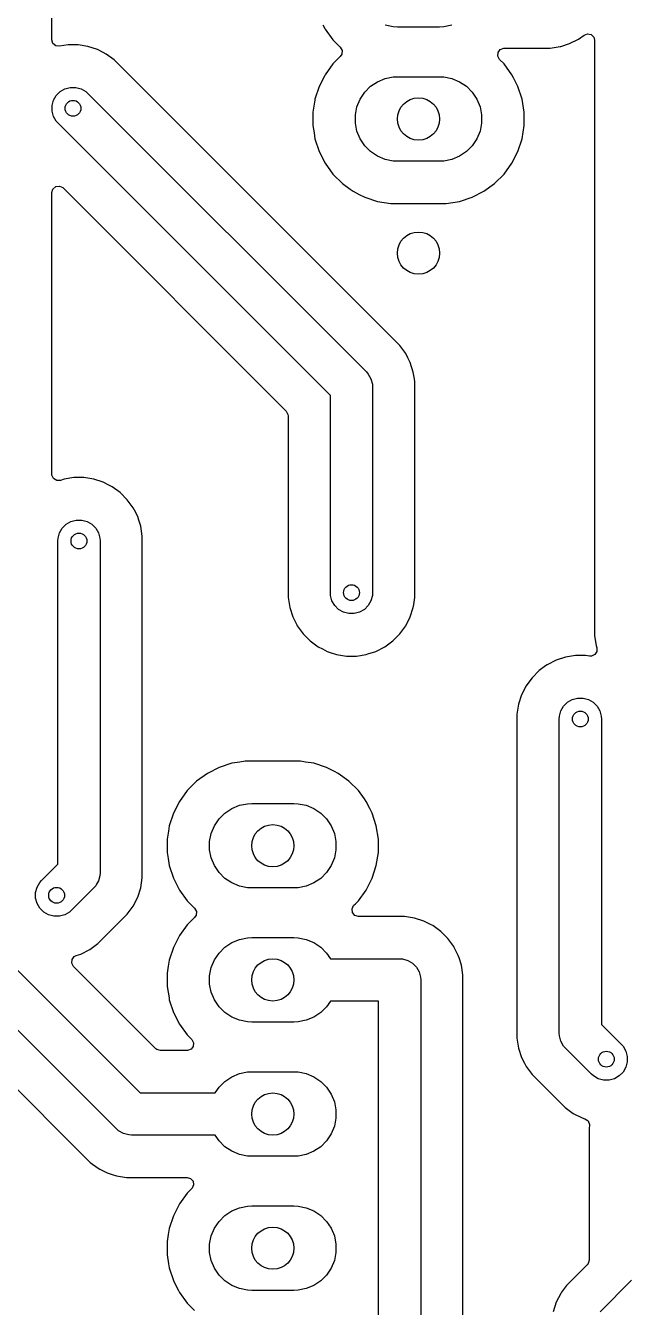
# Model space of a CAD drawing. Extents: x 44.5 to 133, y -119 to -55.5.
# Drawn here: x 105.44 to 116.87, y -97.66 to -73.39 of the extents above; entities that cross this region are included whole.
import ezdxf

# ---------------------------------------------------------------- set-up
doc = ezdxf.new("R2010")
doc.units = 0
doc.layers.add('BLACK', color=7, linetype='CONTINUOUS')

msp = doc.modelspace()

# ---------------------------------------------------------------- linework, layer by layer
at = {"layer": 'BLACK', "linetype": 'CONTINUOUS'}
for p, q in [((105.9344, -73.660693), (105.9344, -71.4045)), ((111.06859, -73.375355), (111.106553, -73.449863)), ((111.106553, -73.449863), (111.111132, -73.458848)), ((111.111132, -73.458848), (111.259201, -73.662649)), ((112.401586, -73.416148), (112.247772, -73.385552)), ((112.48, -73.42), (112.401586, -73.416148)), ((113.28, -73.42), (112.48, -73.42)), ((113.358414, -73.416148), (113.28, -73.42)), ((113.512228, -73.385552), (113.358414, -73.416148)), ((105.934413, -73.662463), (105.9344, -73.660693)), ((105.955052, -73.729215), (105.934413, -73.662463)), ((106.008504, -73.774211), (105.955052, -73.729215)), ((106.241112, -73.7573), (106.077797, -73.783166)), ((106.241119, -73.7573), (106.241112, -73.7573)), ((106.430081, -73.7573), (106.241119, -73.7573)), ((106.430086, -73.7573), (106.430081, -73.7573)), ((106.616718, -73.786859), (106.430086, -73.7573)), ((111.259201, -73.662649), (111.259205, -73.662654)), ((111.259205, -73.662654), (111.39887, -73.802319)), ((115.575378, -73.786859), (115.742532, -73.732547)), ((115.742532, -73.732547), (115.910899, -73.64676)), ((115.910899, -73.64676), (116.016115, -73.570315)), ((116.016115, -73.570315), (116.08192, -73.546835)), ((116.08192, -73.546835), (116.149974, -73.56266)), ((116.149974, -73.56266), (116.198669, -73.612765)), ((116.198669, -73.612765), (116.213, -73.670633)), ((116.213, -73.670633), (116.213, -84.943986)), ((106.077797, -73.783166), (106.008504, -73.774211)), ((106.796436, -73.845254), (106.616718, -73.786859)), ((106.906168, -73.901166), (106.796436, -73.845254)), ((106.964799, -73.93104), (106.906168, -73.901166)), ((107.117674, -74.04211), (106.964799, -73.93104)), ((111.39887, -73.977681), (111.259205, -74.117345)), ((111.39887, -73.802319), (111.432355, -73.863642)), ((111.427371, -73.933334), (111.39887, -73.977681)), ((111.432355, -73.863642), (111.427371, -73.933334)), ((114.382145, -73.970858), (114.387129, -73.901166)), ((114.41563, -74.032181), (114.382145, -73.970858)), ((114.387129, -73.901166), (114.429001, -73.845233)), ((114.429001, -73.845233), (114.494465, -73.820816)), ((114.494465, -73.820816), (114.503311, -73.8205)), ((114.503311, -73.8205), (115.376186, -73.8205)), ((115.376186, -73.8205), (115.562818, -73.79094)), ((115.562818, -73.79094), (115.575378, -73.786859)), ((112.52599, -79.450426), (107.117674, -74.04211)), ((111.259201, -74.11735), (111.111133, -74.32115)), ((111.259205, -74.117345), (111.259201, -74.11735)), ((114.500794, -74.117345), (114.41563, -74.032181)), ((114.500798, -74.11735), (114.500794, -74.117345)), ((114.648867, -74.32115), (114.500798, -74.11735)), ((111.096657, -74.34956), (110.99676, -74.545616)), ((111.11113, -74.321155), (111.096657, -74.34956)), ((111.111131, -74.321152), (111.11113, -74.321155)), ((111.111133, -74.32115), (111.111131, -74.321152)), ((111.972485, -74.541592), (112.102883, -74.454463)), ((112.102883, -74.454463), (112.247772, -74.394448)), ((112.247772, -74.394448), (112.401586, -74.363852)), ((112.401586, -74.363852), (112.48, -74.36)), ((112.48, -74.36), (113.28, -74.36)), ((113.28, -74.36), (113.358414, -74.363852)), ((113.358414, -74.363852), (113.512228, -74.394448)), ((113.512228, -74.394448), (113.657117, -74.454463)), ((113.657117, -74.454463), (113.787515, -74.541592)), ((114.648868, -74.321152), (114.648867, -74.32115)), ((114.64887, -74.321155), (114.648868, -74.321152)), ((114.680627, -74.383482), (114.64887, -74.321155)), ((114.763239, -74.545616), (114.680627, -74.383482)), ((105.966048, -74.804726), (106.018259, -74.714295)), ((106.018259, -74.714295), (106.092095, -74.640459)), ((106.092095, -74.640459), (106.182526, -74.588248)), ((106.182526, -74.588248), (106.28339, -74.561222)), ((106.28339, -74.561222), (106.38781, -74.561222)), ((106.38781, -74.561222), (106.488674, -74.588248)), ((106.488674, -74.588248), (106.579105, -74.640459)), ((106.579105, -74.640459), (106.618443, -74.674957)), ((106.618443, -74.674957), (111.893143, -79.949657)), ((110.99676, -74.545616), (110.91891, -74.785214)), ((111.774463, -74.782883), (111.861592, -74.652485)), ((111.861592, -74.652485), (111.972485, -74.541592)), ((113.787515, -74.541592), (113.898408, -74.652485)), ((113.898408, -74.652485), (113.985537, -74.782883)), ((114.763239, -74.545618), (114.763239, -74.545616)), ((114.763241, -74.545621), (114.763239, -74.545618)), ((114.84109, -74.785215), (114.763241, -74.545621)), ((105.939022, -74.90559), (105.966048, -74.804726)), ((105.939022, -75.01001), (105.939022, -74.90559)), ((110.916442, -74.800798), (110.8795, -75.034038)), ((110.91891, -74.785214), (110.916442, -74.800798)), ((111.683852, -75.081586), (111.714448, -74.927772)), ((111.714448, -74.927772), (111.774463, -74.782883)), ((113.985537, -74.782883), (114.045552, -74.927772)), ((114.045552, -74.927772), (114.076148, -75.081586)), ((114.8805, -75.034038), (114.84109, -74.785215)), ((105.966048, -75.110874), (105.939022, -75.01001)), ((106.018259, -75.201305), (105.966048, -75.110874)), ((106.052757, -75.240643), (106.018259, -75.201305)), ((110.8795, -75.034038), (110.8795, -75.285962)), ((111.683852, -75.238414), (111.683852, -75.081586)), ((114.076148, -75.081586), (114.076148, -75.238414)), ((114.8805, -75.285962), (114.8805, -75.034038)), ((111.2103, -80.398186), (106.052757, -75.240643)), ((110.8795, -75.285962), (110.900856, -75.420798)), ((110.900856, -75.420798), (110.91891, -75.534785)), ((111.714448, -75.392228), (111.683852, -75.238414)), ((111.774463, -75.537117), (111.714448, -75.392228)), ((114.045552, -75.392228), (113.985537, -75.537117)), ((114.076148, -75.238414), (114.045552, -75.392228)), ((114.84109, -75.534785), (114.8805, -75.285962)), ((110.91891, -75.534785), (110.99676, -75.774383)), ((111.861592, -75.667515), (111.774463, -75.537117)), ((111.972485, -75.778408), (111.861592, -75.667515)), ((113.898408, -75.667515), (113.787515, -75.778408)), ((113.985537, -75.537117), (113.898408, -75.667515)), ((114.763241, -75.774379), (114.84109, -75.534785)), ((110.99676, -75.774383), (111.111132, -75.998848)), ((112.102883, -75.865537), (111.972485, -75.778408)), ((112.247772, -75.925552), (112.102883, -75.865537)), ((112.401586, -75.956148), (112.247772, -75.925552)), ((112.48, -75.96), (112.401586, -75.956148)), ((113.358414, -75.956148), (113.28, -75.96)), ((113.512228, -75.925552), (113.358414, -75.956148)), ((113.657117, -75.865537), (113.512228, -75.925552)), ((113.787515, -75.778408), (113.657117, -75.865537)), ((114.64887, -75.998845), (114.763241, -75.774379)), ((111.111132, -75.998848), (111.259201, -76.202649)), ((113.28, -75.96), (112.48, -75.96)), ((114.500793, -76.202656), (114.64887, -75.998845)), ((105.954085, -76.486687), (106.006889, -76.440932)), ((106.006889, -76.440932), (106.076047, -76.430988)), ((106.076047, -76.430988), (106.139603, -76.460013)), ((111.259201, -76.202649), (111.259205, -76.202654)), ((111.259205, -76.202654), (111.437345, -76.380794)), ((111.437345, -76.380794), (111.43735, -76.380798)), ((111.43735, -76.380798), (111.583095, -76.486687)), ((114.118845, -76.52887), (114.322656, -76.380793)), ((114.322656, -76.380793), (114.500793, -76.202656)), ((105.9344, -76.553726), (105.954085, -76.486687)), ((105.9344, -81.884161), (105.9344, -76.553726)), ((106.139603, -76.460013), (106.146081, -76.466045)), ((106.146081, -76.466045), (110.373481, -80.693445)), ((111.583095, -76.486687), (111.641155, -76.52887)), ((111.641155, -76.52887), (111.755589, -76.587177)), ((111.755589, -76.587177), (111.865616, -76.643239)), ((111.865616, -76.643239), (111.865618, -76.643239)), ((111.865618, -76.643239), (111.865621, -76.643241)), ((111.865621, -76.643241), (112.105215, -76.72109)), ((113.654785, -76.72109), (113.894379, -76.643241)), ((113.894379, -76.643241), (114.118845, -76.52887)), ((112.105215, -76.72109), (112.354038, -76.7605)), ((112.354038, -76.7605), (112.354039, -76.7605)), ((112.354039, -76.7605), (113.405961, -76.7605)), ((113.405961, -76.7605), (113.405962, -76.7605)), ((113.405962, -76.7605), (113.654785, -76.72109)), ((112.63706, -79.603301), (112.52599, -79.450426)), ((112.67759, -79.682847), (112.63706, -79.603301)), ((112.722845, -79.771663), (112.67759, -79.682847)), ((112.722845, -79.771665), (112.722845, -79.771663)), ((112.722847, -79.771668), (112.722845, -79.771665)), ((112.78124, -79.951382), (112.722847, -79.771668)), ((111.893143, -79.949657), (111.927641, -79.988995)), ((111.927641, -79.988995), (111.979852, -80.079427)), ((111.979852, -80.079427), (112.006878, -80.18029)), ((112.78124, -79.951385), (112.78124, -79.951382)), ((112.802076, -80.082938), (112.78124, -79.951385)), ((112.006878, -80.18029), (112.0103, -80.2325)), ((112.0103, -80.2325), (112.0103, -84.1275)), ((112.802076, -80.082939), (112.802076, -80.082938)), ((112.8108, -80.138019), (112.802076, -80.082939)), ((112.8108, -84.221986), (112.8108, -80.138019)), ((111.2103, -84.1275), (111.2103, -80.398186)), ((110.373481, -80.693445), (110.406966, -80.754768)), ((110.406966, -80.754768), (110.4098, -80.781126)), ((110.4098, -80.781126), (110.4098, -84.221986)), ((105.936216, -81.905306), (105.9344, -81.884161)), ((105.967044, -81.968007), (105.936216, -81.905306)), ((106.026877, -82.004087), (105.967044, -81.968007)), ((106.096718, -82.002092), (106.026877, -82.004087)), ((106.166677, -81.97936), (106.096718, -82.002092)), ((106.16668, -81.97936), (106.166677, -81.97936)), ((106.353314, -81.9498), (106.16668, -81.97936)), ((106.353319, -81.9498), (106.353314, -81.9498)), ((106.542281, -81.9498), (106.353319, -81.9498)), ((106.542286, -81.9498), (106.542281, -81.9498)), ((106.728918, -81.979359), (106.542286, -81.9498)), ((106.908636, -82.037754), (106.728918, -81.979359)), ((107.013332, -82.0911), (106.908636, -82.037754)), ((107.076999, -82.12354), (107.013332, -82.0911)), ((107.229873, -82.23461), (107.076999, -82.12354)), ((107.36349, -82.368227), (107.229873, -82.23461)), ((107.47456, -82.521101), (107.36349, -82.368227)), ((107.497879, -82.566867), (107.47456, -82.521101)), ((107.560345, -82.689463), (107.497879, -82.566867)), ((107.560345, -82.689465), (107.560345, -82.689463)), ((107.560347, -82.689468), (107.560345, -82.689465)), ((107.582297, -82.757024), (107.560347, -82.689468)), ((106.078248, -82.997227), (106.130459, -82.906795)), ((106.130459, -82.906795), (106.204295, -82.832959)), ((106.204295, -82.832959), (106.294727, -82.780748)), ((106.294727, -82.780748), (106.39559, -82.753722)), ((106.39559, -82.753722), (106.50001, -82.753722)), ((106.50001, -82.753722), (106.600873, -82.780748)), ((106.600873, -82.780748), (106.691305, -82.832959)), ((106.691305, -82.832959), (106.765141, -82.906795)), ((106.765141, -82.906795), (106.817352, -82.997227)), ((107.61874, -82.869181), (107.582297, -82.757024)), ((107.6483, -83.055813), (107.61874, -82.869181)), ((106.0478, -83.1503), (106.051222, -83.09809)), ((106.0478, -89.268914), (106.0478, -83.1503)), ((106.051222, -83.09809), (106.078248, -82.997227)), ((106.817352, -82.997227), (106.844378, -83.09809)), ((106.844378, -83.09809), (106.8478, -83.1503)), ((106.8478, -83.1503), (106.8478, -89.4346)), ((107.6483, -89.529087), (107.6483, -83.055813)), ((111.213722, -84.17971), (111.2103, -84.1275)), ((111.240748, -84.280573), (111.213722, -84.17971)), ((112.006878, -84.17971), (111.979852, -84.280573)), ((112.0103, -84.1275), (112.006878, -84.17971)), ((110.4098, -84.221986), (110.439359, -84.408618)), ((110.439359, -84.408618), (110.497754, -84.588336)), ((111.292959, -84.371005), (111.240748, -84.280573)), ((111.366795, -84.444841), (111.292959, -84.371005)), ((111.457227, -84.497052), (111.366795, -84.444841)), ((111.853805, -84.444841), (111.763373, -84.497052)), ((111.927641, -84.371005), (111.853805, -84.444841)), ((111.979852, -84.280573), (111.927641, -84.371005)), ((112.722847, -84.588332), (112.78124, -84.408618)), ((112.78124, -84.408618), (112.79017, -84.352236)), ((112.79017, -84.352236), (112.8108, -84.221986)), ((110.497754, -84.588336), (110.572985, -84.735984)), ((111.55809, -84.524078), (111.457227, -84.497052)), ((111.66251, -84.524078), (111.55809, -84.524078)), ((111.763373, -84.497052), (111.66251, -84.524078)), ((112.63706, -84.756699), (112.722847, -84.588332)), ((110.572985, -84.735984), (110.58354, -84.756699)), ((110.58354, -84.756699), (110.69461, -84.909573)), ((110.69461, -84.909573), (110.828227, -85.04319)), ((112.392373, -85.04319), (112.52599, -84.909573)), ((112.52599, -84.909573), (112.63706, -84.756699)), ((110.828227, -85.04319), (110.981101, -85.15426)), ((110.981101, -85.15426), (111.060647, -85.19479)), ((112.071132, -85.240047), (112.239499, -85.15426)), ((112.239499, -85.15426), (112.392373, -85.04319)), ((116.213, -84.943986), (116.24256, -85.130619)), ((116.24256, -85.130619), (116.242561, -85.130626)), ((116.242561, -85.130626), (116.255968, -85.171888)), ((116.255968, -85.171888), (116.257963, -85.241729)), ((111.060647, -85.19479), (111.149463, -85.240045)), ((111.149463, -85.240045), (111.149465, -85.240045)), ((111.149465, -85.240045), (111.149468, -85.240047)), ((111.149468, -85.240047), (111.206796, -85.258674)), ((111.206796, -85.258674), (111.329181, -85.29844)), ((111.329181, -85.29844), (111.515814, -85.328)), ((111.515814, -85.328), (111.515819, -85.328)), ((111.515819, -85.328), (111.704786, -85.328)), ((111.704786, -85.328), (111.891418, -85.29844)), ((111.891418, -85.29844), (111.920302, -85.289055)), ((111.920302, -85.289055), (112.071132, -85.240047)), ((115.485163, -85.408254), (115.3168, -85.49404)), ((115.664881, -85.349859), (115.485163, -85.408254)), ((115.851514, -85.3203), (115.664881, -85.349859)), ((115.851519, -85.3203), (115.851514, -85.3203)), ((116.040481, -85.3203), (115.851519, -85.3203)), ((116.040486, -85.3203), (116.040481, -85.3203)), ((116.118639, -85.332678), (116.040486, -85.3203)), ((116.159181, -85.332389), (116.118639, -85.332678)), ((116.221882, -85.301562), (116.159181, -85.332389)), ((116.257963, -85.241729), (116.221882, -85.301562)), ((115.163924, -85.605112), (115.030312, -85.738724)), ((115.163925, -85.605112), (115.163924, -85.605112)), ((115.163927, -85.60511), (115.163925, -85.605112)), ((115.287759, -85.51514), (115.163927, -85.60511)), ((115.3168, -85.49404), (115.287759, -85.51514)), ((114.91924, -85.8916), (114.833454, -86.059963)), ((114.989143, -85.795388), (114.91924, -85.8916)), ((115.03031, -85.738727), (114.989143, -85.795388)), ((115.030312, -85.738725), (115.03031, -85.738727)), ((115.030312, -85.738724), (115.030312, -85.738725)), ((114.833454, -86.059963), (114.775059, -86.239681)), ((115.792927, -86.151248), (115.89379, -86.124222)), ((115.89379, -86.124222), (115.99821, -86.124222)), ((115.99821, -86.124222), (116.099073, -86.151248)), ((114.775059, -86.239681), (114.7455, -86.426313)), ((115.549422, -86.46859), (115.576448, -86.367727)), ((115.576448, -86.367727), (115.628659, -86.277295)), ((115.628659, -86.277295), (115.702495, -86.203459)), ((115.702495, -86.203459), (115.792927, -86.151248)), ((116.099073, -86.151248), (116.189505, -86.203459)), ((116.189505, -86.203459), (116.263341, -86.277295)), ((116.263341, -86.277295), (116.315552, -86.367727)), ((116.315552, -86.367727), (116.342578, -86.46859)), ((114.7455, -86.426313), (114.7455, -92.562986)), ((115.546, -86.5208), (115.549422, -86.46859)), ((115.546, -92.4685), (115.546, -86.5208)), ((116.342578, -86.46859), (116.346, -86.5208)), ((116.346, -86.5208), (116.346, -92.302814)), ((109.345214, -87.35891), (109.105616, -87.43676)), ((109.498076, -87.334699), (109.345214, -87.35891)), ((109.594038, -87.3195), (109.498076, -87.334699)), ((110.645962, -87.3195), (109.594038, -87.3195)), ((110.74193, -87.3347), (110.645962, -87.3195)), ((110.894785, -87.35891), (110.74193, -87.3347)), ((111.134383, -87.43676), (110.894785, -87.35891)), ((108.881151, -87.551132), (108.67735, -87.699201)), ((109.105616, -87.43676), (108.881151, -87.551132)), ((111.288747, -87.515413), (111.134383, -87.43676)), ((111.358845, -87.55113), (111.288747, -87.515413)), ((111.358847, -87.551131), (111.358845, -87.55113)), ((111.358848, -87.551132), (111.358847, -87.551131)), ((111.562649, -87.699201), (111.358848, -87.551132)), ((108.677345, -87.699205), (108.499205, -87.877345)), ((108.67735, -87.699201), (108.677345, -87.699205)), ((111.562654, -87.699205), (111.562649, -87.699201)), ((111.740794, -87.877345), (111.562654, -87.699205)), ((108.351132, -88.081151), (108.23676, -88.305616)), ((108.499201, -87.87735), (108.351132, -88.081151)), ((108.499205, -87.877345), (108.499201, -87.87735)), ((111.740798, -87.87735), (111.740794, -87.877345)), ((111.854888, -88.034383), (111.740798, -87.87735)), ((111.88887, -88.081155), (111.854888, -88.034383)), ((111.957542, -88.215932), (111.88887, -88.081155)), ((108.23676, -88.305616), (108.15891, -88.545214)), ((109.101592, -88.412485), (109.212485, -88.301592)), ((109.212485, -88.301592), (109.342883, -88.214463)), ((109.342883, -88.214463), (109.487772, -88.154448)), ((109.487772, -88.154448), (109.641586, -88.123852)), ((109.641586, -88.123852), (109.72, -88.12)), ((109.72, -88.12), (110.52, -88.12)), ((110.52, -88.12), (110.598414, -88.123852)), ((110.598414, -88.123852), (110.752228, -88.154448)), ((110.752228, -88.154448), (110.897117, -88.214463)), ((110.897117, -88.214463), (111.027515, -88.301592)), ((111.027515, -88.301592), (111.138408, -88.412485)), ((112.003239, -88.305616), (111.957542, -88.215932)), ((112.003239, -88.305618), (112.003239, -88.305616)), ((112.003241, -88.305621), (112.003239, -88.305618)), ((112.08109, -88.545215), (112.003241, -88.305621)), ((108.15891, -88.545214), (108.14353, -88.642319)), ((108.954448, -88.687772), (109.014463, -88.542883)), ((109.014463, -88.542883), (109.101592, -88.412485)), ((111.138408, -88.412485), (111.225537, -88.542883)), ((111.225537, -88.542883), (111.285552, -88.687772)), ((112.1205, -88.794038), (112.08109, -88.545215)), ((108.14353, -88.642319), (108.1195, -88.794038)), ((108.1195, -88.794038), (108.1195, -89.045962)), ((108.923852, -88.841586), (108.954448, -88.687772)), ((111.285552, -88.687772), (111.316148, -88.841586)), ((112.1205, -89.045962), (112.1205, -88.794038)), ((108.1195, -89.045962), (108.137744, -89.161151)), ((108.923852, -88.998414), (108.923852, -88.841586)), ((108.954448, -89.152228), (108.923852, -88.998414)), ((111.316148, -88.998414), (111.285552, -89.152228)), ((111.316148, -88.841586), (111.316148, -88.998414)), ((112.08109, -89.294785), (112.1205, -89.045962)), ((105.741257, -89.575457), (106.0478, -89.268914)), ((108.137744, -89.161151), (108.15891, -89.294785)), ((108.15891, -89.294785), (108.23676, -89.534383)), ((109.014463, -89.297117), (108.954448, -89.152228)), ((109.101592, -89.427515), (109.014463, -89.297117)), ((111.225537, -89.297117), (111.138408, -89.427515)), ((111.285552, -89.152228), (111.225537, -89.297117)), ((112.003241, -89.534379), (112.08109, -89.294785)), ((106.844378, -89.48681), (106.817352, -89.587673)), ((106.8478, -89.4346), (106.844378, -89.48681)), ((107.633074, -89.625214), (107.6483, -89.529087)), ((108.23676, -89.534383), (108.351132, -89.758848)), ((109.212485, -89.538408), (109.101592, -89.427515)), ((109.342883, -89.625537), (109.212485, -89.538408)), ((111.027515, -89.538408), (110.897117, -89.625537)), ((111.138408, -89.427515), (111.027515, -89.538408)), ((111.88887, -89.758845), (112.003241, -89.534379)), ((105.627522, -89.80609), (105.654548, -89.705226)), ((105.654548, -89.705226), (105.706759, -89.614795)), ((105.706759, -89.614795), (105.741257, -89.575457)), ((106.730643, -89.717443), (106.306943, -90.141143)), ((106.765141, -89.678105), (106.730643, -89.717443)), ((106.783228, -89.646777), (106.765141, -89.678105)), ((106.817352, -89.587673), (106.783228, -89.646777)), ((107.560347, -89.895432), (107.61874, -89.715718)), ((107.61874, -89.715718), (107.633074, -89.625214)), ((108.351132, -89.758848), (108.499201, -89.962649)), ((109.487772, -89.685552), (109.342883, -89.625537)), ((109.641586, -89.716148), (109.487772, -89.685552)), ((109.72, -89.72), (109.641586, -89.716148)), ((110.52, -89.72), (109.72, -89.72)), ((110.598414, -89.716148), (110.52, -89.72)), ((110.752228, -89.685552), (110.598414, -89.716148)), ((110.897117, -89.625537), (110.752228, -89.685552)), ((111.740793, -89.962656), (111.88887, -89.758845)), ((105.627522, -89.91051), (105.627522, -89.80609)), ((105.654548, -90.011374), (105.627522, -89.91051)), ((105.706759, -90.101805), (105.654548, -90.011374)), ((107.47456, -90.063799), (107.560347, -89.895432)), ((108.499201, -89.962649), (108.499205, -89.962654)), ((108.499205, -89.962654), (108.63887, -90.102319)), ((111.65563, -90.047819), (111.686504, -90.016945)), ((111.686504, -90.016945), (111.740793, -89.962656)), ((105.780595, -90.175641), (105.706759, -90.101805)), ((105.871026, -90.227852), (105.780595, -90.175641)), ((105.97189, -90.254878), (105.871026, -90.227852)), ((106.07631, -90.254878), (105.97189, -90.254878)), ((106.177174, -90.227852), (106.07631, -90.254878)), ((106.267605, -90.175641), (106.177174, -90.227852)), ((106.306943, -90.141143), (106.267605, -90.175641)), ((106.806174, -90.77399), (107.36349, -90.216674)), ((107.36349, -90.216674), (107.47456, -90.063799)), ((108.63887, -90.102319), (108.672355, -90.163642)), ((108.667371, -90.233334), (108.63887, -90.277681)), ((108.672355, -90.163642), (108.667371, -90.233334)), ((111.620573, -90.117853), (111.649598, -90.054297)), ((111.630517, -90.187011), (111.620573, -90.117853)), ((111.676272, -90.239815), (111.630517, -90.187011)), ((111.649598, -90.054297), (111.65563, -90.047819)), ((111.743311, -90.2595), (111.676272, -90.239815)), ((112.616181, -90.2595), (111.743311, -90.2595)), ((112.616186, -90.2595), (112.616181, -90.2595)), ((112.802818, -90.289059), (112.616186, -90.2595)), ((108.499201, -90.41735), (108.351132, -90.621151)), ((108.499205, -90.417345), (108.499201, -90.41735)), ((108.63887, -90.277681), (108.499205, -90.417345)), ((112.982536, -90.347454), (112.802818, -90.289059)), ((113.119713, -90.41735), (112.982536, -90.347454)), ((113.150899, -90.43324), (113.119713, -90.41735)), ((113.303773, -90.54431), (113.150899, -90.43324)), ((108.351132, -90.621151), (108.23676, -90.845616)), ((109.212485, -90.841592), (109.342883, -90.754463)), ((109.342883, -90.754463), (109.487772, -90.694448)), ((109.487772, -90.694448), (109.641586, -90.663852)), ((109.641586, -90.663852), (109.72, -90.66)), ((109.72, -90.66), (110.52, -90.66)), ((110.52, -90.66), (110.598414, -90.663852)), ((110.598414, -90.663852), (110.752228, -90.694448)), ((110.752228, -90.694448), (110.897117, -90.754463)), ((110.897117, -90.754463), (111.027515, -90.841592)), ((113.43739, -90.677927), (113.303773, -90.54431)), ((113.54846, -90.830801), (113.43739, -90.677927)), ((106.358635, -91.018852), (106.394624, -91.000189)), ((106.394624, -91.000189), (106.484932, -90.970847)), ((106.484932, -90.970847), (106.653299, -90.88506)), ((106.653299, -90.88506), (106.806174, -90.77399)), ((108.23676, -90.845616), (108.15891, -91.085214)), ((109.014463, -91.082883), (109.101592, -90.952485)), ((109.101592, -90.952485), (109.212485, -90.841592)), ((111.027515, -90.841592), (111.138408, -90.952485)), ((111.138408, -90.952485), (111.210247, -91.06)), ((113.556011, -90.845621), (113.54846, -90.830801)), ((113.634245, -90.999163), (113.556011, -90.845621)), ((113.634245, -90.999165), (113.634245, -90.999163)), ((113.634247, -90.999168), (113.634245, -90.999165)), ((113.648377, -91.042656), (113.634247, -90.999168)), ((105.184543, -91.177157), (107.607385, -93.6)), ((106.311779, -91.144477), (106.316763, -91.074785)), ((106.345264, -91.2058), (106.311779, -91.144477)), ((106.316763, -91.074785), (106.358635, -91.018852)), ((107.902645, -92.763181), (106.345264, -91.2058)), ((108.1406, -91.200816), (108.1195, -91.334038)), ((108.15891, -91.085214), (108.1406, -91.200816)), ((108.923852, -91.381586), (108.954448, -91.227772)), ((108.954448, -91.227772), (109.014463, -91.082883)), ((111.210247, -91.06), (112.5217, -91.06)), ((112.5217, -91.06), (112.57391, -91.063422)), ((112.57391, -91.063422), (112.674773, -91.090448)), ((112.674773, -91.090448), (112.765205, -91.142659)), ((112.765205, -91.142659), (112.839041, -91.216495)), ((112.839041, -91.216495), (112.891252, -91.306927)), ((113.69264, -91.178881), (113.648377, -91.042656)), ((113.7222, -91.365513), (113.69264, -91.178881)), ((108.1195, -91.334038), (108.1195, -91.585962)), ((108.923852, -91.538414), (108.923852, -91.381586)), ((112.891252, -91.306927), (112.918278, -91.40779)), ((112.918278, -91.40779), (112.9217, -91.46)), ((112.9217, -91.46), (112.9217, -102.4823)), ((113.7222, -102.576787), (113.7222, -91.365513)), ((108.1195, -91.585962), (108.153741, -91.802147)), ((108.954448, -91.692228), (108.923852, -91.538414)), ((109.014463, -91.837117), (108.954448, -91.692228)), ((107.158857, -94.282842), (104.736014, -91.86)), ((108.153741, -91.802147), (108.15891, -91.834785)), ((108.15891, -91.834785), (108.23676, -92.074383)), ((109.101592, -91.967515), (109.014463, -91.837117)), ((109.212485, -92.078408), (109.101592, -91.967515)), ((111.138408, -91.967515), (111.027515, -92.078408)), ((111.210247, -91.86), (111.138408, -91.967515)), ((112.1217, -91.86), (111.210247, -91.86)), ((112.1217, -102.316614), (112.1217, -91.86)), ((108.23676, -92.074383), (108.351132, -92.298848)), ((109.342883, -92.165537), (109.212485, -92.078408)), ((109.487772, -92.225552), (109.342883, -92.165537)), ((110.897117, -92.165537), (110.752228, -92.225552)), ((111.027515, -92.078408), (110.897117, -92.165537)), ((108.351132, -92.298848), (108.499201, -92.502649)), ((109.641586, -92.256148), (109.487772, -92.225552)), ((109.72, -92.26), (109.641586, -92.256148)), ((110.52, -92.26), (109.72, -92.26)), ((110.598414, -92.256148), (110.52, -92.26)), ((110.752228, -92.225552), (110.598414, -92.256148)), ((116.346, -92.302814), (116.721543, -92.678357)), ((104.440755, -92.696819), (106.659626, -94.91569)), ((108.499201, -92.502649), (108.499205, -92.502654)), ((108.499205, -92.502654), (108.58437, -92.587819)), ((108.58437, -92.587819), (108.617855, -92.649142)), ((108.617855, -92.649142), (108.612871, -92.718834)), ((114.7455, -92.562986), (114.775059, -92.749618)), ((115.549422, -92.52071), (115.546, -92.4685)), ((115.576448, -92.621574), (115.549422, -92.52071)), ((115.628659, -92.712005), (115.576448, -92.621574)), ((116.721543, -92.678357), (116.756041, -92.717695)), ((107.923287, -92.779815), (107.902645, -92.763181)), ((107.990326, -92.7995), (107.923287, -92.779815)), ((108.496689, -92.7995), (107.990326, -92.7995)), ((108.505535, -92.799184), (108.496689, -92.7995)), ((108.570999, -92.774767), (108.505535, -92.799184)), ((108.612871, -92.718834), (108.570999, -92.774767)), ((114.775059, -92.749618), (114.833454, -92.929336)), ((114.833454, -92.929336), (114.888474, -93.037318)), ((115.663157, -92.751343), (115.628659, -92.712005)), ((116.155857, -93.244043), (115.663157, -92.751343)), ((116.756041, -92.717695), (116.808252, -92.808126)), ((116.808252, -92.808126), (116.835278, -92.90899)), ((116.835278, -92.90899), (116.835278, -93.01341)), ((114.888474, -93.037318), (114.91924, -93.097699)), ((114.91924, -93.097699), (115.03031, -93.250574)), ((116.808252, -93.114274), (116.756041, -93.204705)), ((116.835278, -93.01341), (116.808252, -93.114274)), ((109.101592, -93.492485), (109.212485, -93.381592)), ((109.212485, -93.381592), (109.342883, -93.294463)), ((109.342883, -93.294463), (109.487772, -93.234448)), ((109.487772, -93.234448), (109.641586, -93.203852)), ((109.641586, -93.203852), (109.72, -93.2)), ((109.72, -93.2), (110.52, -93.2)), ((110.52, -93.2), (110.598414, -93.203852)), ((110.598414, -93.203852), (110.752228, -93.234448)), ((110.752228, -93.234448), (110.897117, -93.294463)), ((110.897117, -93.294463), (111.027515, -93.381592)), ((111.027515, -93.381592), (111.138408, -93.492485)), ((115.03031, -93.250574), (115.656626, -93.87689)), ((116.195195, -93.278541), (116.155857, -93.244043)), ((116.285626, -93.330752), (116.195195, -93.278541)), ((116.38649, -93.357778), (116.285626, -93.330752)), ((116.49091, -93.357778), (116.38649, -93.357778)), ((116.591774, -93.330752), (116.49091, -93.357778)), ((116.682205, -93.278541), (116.591774, -93.330752)), ((116.756041, -93.204705), (116.682205, -93.278541)), ((107.607385, -93.6), (109.029753, -93.6)), ((109.029753, -93.6), (109.101592, -93.492485)), ((111.138408, -93.492485), (111.225537, -93.622883)), ((111.225537, -93.622883), (111.285552, -93.767772)), ((111.285552, -93.767772), (111.316148, -93.921586)), ((115.656626, -93.87689), (115.809501, -93.98796)), ((111.316148, -94.078414), (111.285552, -94.232228)), ((111.316148, -93.921586), (111.316148, -94.078414)), ((115.809501, -93.98796), (115.977868, -94.073747)), ((115.977868, -94.073747), (116.033764, -94.091909)), ((116.033764, -94.091909), (116.091439, -94.131345)), ((116.091439, -94.131345), (116.118638, -94.195703)), ((107.198195, -94.317341), (107.158857, -94.282842)), ((107.288627, -94.369552), (107.198195, -94.317341)), ((107.38949, -94.396578), (107.288627, -94.369552)), ((107.4417, -94.4), (107.38949, -94.396578)), ((109.029753, -94.4), (107.4417, -94.4)), ((109.101592, -94.507515), (109.029753, -94.4)), ((111.225537, -94.377117), (111.138408, -94.507515)), ((111.285552, -94.232228), (111.225537, -94.377117)), ((116.11792, -94.229232), (116.1136, -94.256514)), ((116.1136, -94.256514), (116.1136, -96.764874)), ((116.118638, -94.195703), (116.11792, -94.229232)), ((109.212485, -94.618408), (109.101592, -94.507515)), ((109.342883, -94.705537), (109.212485, -94.618408)), ((111.027515, -94.618408), (110.897117, -94.705537)), ((111.138408, -94.507515), (111.027515, -94.618408)), ((109.487772, -94.765552), (109.342883, -94.705537)), ((109.641586, -94.796148), (109.487772, -94.765552)), ((109.72, -94.8), (109.641586, -94.796148)), ((110.52, -94.8), (109.72, -94.8)), ((110.598414, -94.796148), (110.52, -94.8)), ((110.752228, -94.765552), (110.598414, -94.796148)), ((110.897117, -94.705537), (110.752228, -94.765552)), ((106.659626, -94.91569), (106.812501, -95.02676)), ((106.812501, -95.02676), (106.843695, -95.042654)), ((106.843695, -95.042654), (106.980863, -95.112545)), ((106.980863, -95.112545), (106.980865, -95.112545)), ((106.980865, -95.112545), (106.980868, -95.112547)), ((106.980868, -95.112547), (107.077197, -95.143846)), ((107.077197, -95.143846), (107.160581, -95.17094)), ((107.160581, -95.17094), (107.347214, -95.2005)), ((107.347214, -95.2005), (107.347219, -95.2005)), ((107.347219, -95.2005), (108.496689, -95.2005)), ((108.496689, -95.2005), (108.563728, -95.220185)), ((108.563728, -95.220185), (108.609483, -95.272989)), ((108.619427, -95.342147), (108.590402, -95.405703)), ((108.609483, -95.272989), (108.619427, -95.342147)), ((108.499201, -95.49735), (108.351132, -95.701151)), ((108.499205, -95.497345), (108.499201, -95.49735)), ((108.58437, -95.412181), (108.499205, -95.497345)), ((108.590402, -95.405703), (108.58437, -95.412181)), ((108.351132, -95.701151), (108.23676, -95.925616)), ((109.212485, -95.921592), (109.342883, -95.834463)), ((109.342883, -95.834463), (109.487772, -95.774448)), ((109.487772, -95.774448), (109.641586, -95.743852)), ((109.641586, -95.743852), (109.72, -95.74)), ((109.72, -95.74), (110.52, -95.74)), ((110.52, -95.74), (110.598414, -95.743852)), ((110.598414, -95.743852), (110.752228, -95.774448)), ((110.752228, -95.774448), (110.897117, -95.834463)), ((110.897117, -95.834463), (111.027515, -95.921592)), ((108.23676, -95.925616), (108.15891, -96.165214)), ((109.014463, -96.162883), (109.101592, -96.032485)), ((109.101592, -96.032485), (109.212485, -95.921592)), ((111.027515, -95.921592), (111.138408, -96.032485)), ((111.138408, -96.032485), (111.225537, -96.162883)), ((108.1406, -96.280816), (108.1195, -96.414038)), ((108.15891, -96.165214), (108.1406, -96.280816)), ((108.923852, -96.461586), (108.954448, -96.307772)), ((108.954448, -96.307772), (109.014463, -96.162883)), ((111.225537, -96.162883), (111.285552, -96.307772)), ((111.285552, -96.307772), (111.316148, -96.461586)), ((108.1195, -96.414038), (108.1195, -96.665962)), ((108.923852, -96.618414), (108.923852, -96.461586)), ((111.316148, -96.461586), (111.316148, -96.618414)), ((108.1195, -96.665962), (108.146737, -96.837927)), ((108.954448, -96.772228), (108.923852, -96.618414)), ((109.014463, -96.917117), (108.954448, -96.772228)), ((111.285552, -96.772228), (111.225537, -96.917117)), ((111.316148, -96.618414), (111.285552, -96.772228)), ((116.1136, -96.764874), (116.093915, -96.831913)), ((108.146737, -96.837927), (108.15891, -96.914785)), ((108.15891, -96.914785), (108.23676, -97.154383)), ((109.101592, -97.047515), (109.014463, -96.917117)), ((109.212485, -97.158408), (109.101592, -97.047515)), ((111.138408, -97.047515), (111.027515, -97.158408)), ((111.225537, -96.917117), (111.138408, -97.047515)), ((116.077281, -96.852555), (115.686412, -97.243423)), ((116.093915, -96.831913), (116.077281, -96.852555)), ((108.23676, -97.154383), (108.283042, -97.245215)), ((108.283042, -97.245215), (108.330767, -97.338881)), ((109.342883, -97.245537), (109.212485, -97.158408)), ((109.487772, -97.305552), (109.342883, -97.245537)), ((109.641586, -97.336148), (109.487772, -97.305552)), ((110.752228, -97.305552), (110.598414, -97.336148)), ((110.897117, -97.245537), (110.752228, -97.305552)), ((111.027515, -97.158408), (110.897117, -97.245537)), ((115.686407, -97.243429), (115.590835, -97.374974)), ((115.686412, -97.243423), (115.686407, -97.243429)), ((116.319257, -97.742657), (116.9141, -97.147814)), ((108.330767, -97.338881), (108.351132, -97.378848)), ((108.351132, -97.378848), (108.499201, -97.582649)), ((109.72, -97.34), (109.641586, -97.336148)), ((110.52, -97.34), (109.72, -97.34)), ((110.598414, -97.336148), (110.52, -97.34)), ((115.57534, -97.396299), (115.489554, -97.564663)), ((115.590834, -97.374976), (115.57534, -97.396299)), ((115.590835, -97.374974), (115.590834, -97.374976)), ((108.499201, -97.582649), (108.499205, -97.582654)), ((108.499205, -97.582654), (108.63887, -97.722319)), ((115.489554, -97.564663), (115.431159, -97.744381))]:
    msp.add_line(p, q, dxfattribs=at)
at = {"layer": 'BLACK'}
for centre, radius in [((106.3356, -74.9578), 0.15), ((112.88, -75.16), 0.4), ((112.88, -77.7), 0.4), ((106.4478, -83.1503), 0.15), ((111.6103, -84.1275), 0.15), ((115.946, -86.5208), 0.15), ((110.12, -88.92), 0.4), ((106.0241, -89.8583), 0.15), ((110.12, -91.46), 0.4), ((116.4387, -92.9612), 0.15), ((110.12, -94), 0.4), ((110.12, -96.54), 0.4)]:
    msp.add_circle(centre, radius, dxfattribs=at)
at = {"layer": 'WHITE'}
for centre, radius in [((106.3356, -74.9578), 0.15), ((112.88, -75.16), 0.4), ((112.88, -77.7), 0.4), ((106.4478, -83.1503), 0.15), ((111.6103, -84.1275), 0.15), ((115.946, -86.5208), 0.15), ((110.12, -88.92), 0.4), ((106.0241, -89.8583), 0.15), ((110.12, -91.46), 0.4), ((116.4387, -92.9612), 0.15), ((110.12, -94), 0.4), ((110.12, -96.54), 0.4)]:
    msp.add_circle(centre, radius, dxfattribs=at)

doc.saveas('drawing.dxf')
